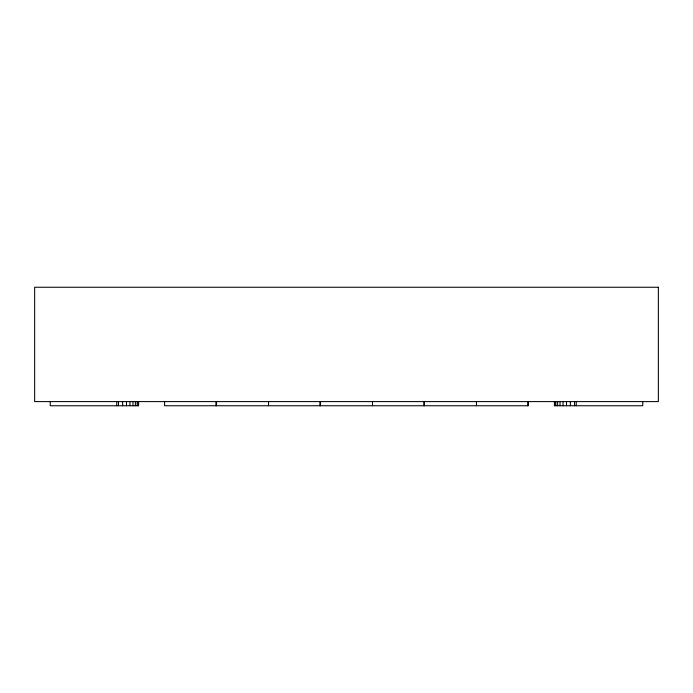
<?xml version="1.0" encoding="UTF-8"?>
<svg xmlns="http://www.w3.org/2000/svg" width="693" height="693" viewBox="0 0 693 693"><rect width="100%" height="100%" fill="white"/><g stroke="black" fill="none" stroke-linecap="round" stroke-linejoin="round"><path stroke-width="1.04" d="M642.757 401.594L642.757 405.751L554.4 405.751L554.4 401.594M576.23 401.594L576.23 405.751M574.532 401.594L574.532 405.751M570.374 401.594L570.374 405.751M566.51 401.594L566.51 405.751M563.037 401.594L563.037 405.751M560.039 401.594L560.039 405.751M557.631 401.594L557.631 405.751M555.855 401.594L555.855 405.751M554.764 401.594L554.764 405.751M528.413 401.594L528.413 405.751L164.588 405.751L164.588 401.594M527.78 401.594L527.78 405.751M476.438 401.594L476.438 405.751M424.462 401.594L424.462 405.751M423.83 401.594L423.83 405.751M372.488 401.594L372.488 405.751M320.512 401.594L320.512 405.751M319.88 401.594L319.88 405.751M268.537 401.594L268.537 405.751M216.562 401.594L216.562 405.751M215.93 401.594L215.93 405.751M138.6 401.594L138.6 405.751L50.242 405.751L50.242 401.594M138.236 401.594L138.236 405.751M137.145 401.594L137.145 405.751M135.369 401.594L135.369 405.751M132.961 401.594L132.961 405.751M129.963 401.594L129.963 405.751M126.49 401.594L126.49 405.751M122.626 401.594L122.626 405.751M118.468 401.594L118.468 405.751M116.77 401.594L116.77 405.751M658.35 287.249L34.65 287.249L34.65 401.594L658.35 401.594L658.35 287.249"/></g></svg>
